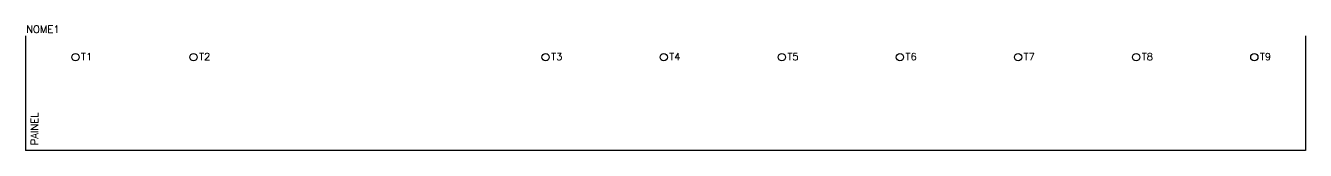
# Model space of a CAD drawing. Extents: x 388 to 740, y 323 to 357.
import ezdxf
from ezdxf.enums import TextEntityAlignment as Align

# ---------------------------------------------------------------- set-up
doc = ezdxf.new("R2010")
doc.units = 0
doc.header["$MEASUREMENT"] = 0
doc.layers.get('0').update_dxf_attribs({"linetype": 'CONTINUOUS'})
doc.styles.add('ROMANS', font='romans')

msp = doc.modelspace()

# ---------------------------------------------------------------- linework, layer by layer
at = {"color": 7}
msp.add_line((388.38, 354.56), (388.38, 323.16), dxfattribs=at)
for p, q in [((740.28, 354.56), (740.28, 323.16)), ((740.28, 323.16), (388.38, 323.16))]:
    msp.add_line(p, q)
for centre in [(402.09, 348.74), (434.57, 348.74), (531.37, 348.74), (563.84, 348.74), (596.32, 348.74), (628.8, 348.74), (661.28, 348.74), (693.76, 348.74), (726.24, 348.74)]:
    msp.add_circle(centre, 1)

# ---------------------------------------------------------------- texts
at = {"lineweight": -3, "style": 'ROMANS'}
msp.add_attdef('NOME1', text='', height=2, dxfattribs=at).set_placement((397.72, 356.39), align=Align.MIDDLE_RIGHT)
for tag, p in [('T1', (403.6, 348.87)), ('T2', (436.08, 348.87)), ('T3', (532.88, 348.87)), ('T4', (565.36, 348.87)), ('T5', (597.84, 348.87)), ('T6', (630.32, 348.87)), ('T7', (662.8, 348.87)), ('T8', (695.28, 348.87)), ('T9', (727.76, 348.87))]:
    msp.add_attdef(tag, text='', height=2, dxfattribs=at).set_placement(p, align=Align.MIDDLE_LEFT)
msp.add_attdef('PAINEL', text='', height=2, rotation=90, dxfattribs=at).set_placement((390.85, 333.55), align=Align.MIDDLE_RIGHT)

doc.saveas('drawing.dxf')
